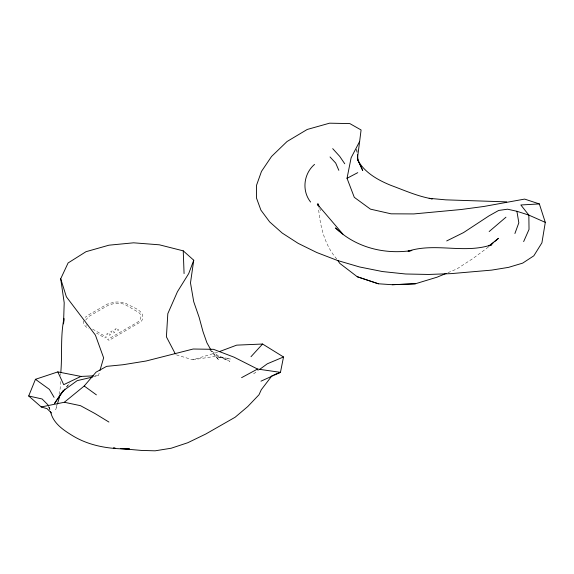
<?xml version="1.0" encoding="UTF-8"?>
<svg xmlns="http://www.w3.org/2000/svg" width="574" height="574" viewBox="0 0 574 574"><rect width="100%" height="100%" fill="white"/><g stroke="black" fill="none" stroke-linecap="round" stroke-linejoin="round"><path stroke-width="0.43" stroke-dasharray="2.87 2.15" d="M60.385 381.552L60.184 388.598L59.072 394.36M60.564 375.382L60.693 373.674M83.388 320.78C82.792 324.367 85.856 327.144 88.769 328.608M56.962 404.419L55.771 409.578L57.271 404.498M93.325 376.874L98.434 375.676L99.675 371.435M85.691 320.12L88.532 316.669L108.723 305.009L114.664 303.395L121.466 303.581A12.929 7.462 0 0 1 125.039 304.543L138.671 312.407A12.994 7.498 0 0 1 140.365 314.48C142.072 317.573 139.791 321.117 136.971 322.574L107.596 339.478L109.082 340.339L140.494 321.964A15.398 8.89 0 0 0 142.395 319.546C145.559 310.247 131.59 307.226 126.194 303.524A14.924 8.617 0 0 0 122.068 302.405L119.026 302.067A16.926 9.772 0 0 0 114.248 302.189L107.395 304.069L87.987 315.212L85.139 317.393M66.613 387.012L69.913 382.923M66.519 386.89L69.899 382.908M488.374 247.042L473.105 258.393L456.811 268.998L447.756 272.75M253.6 373.853L258.422 370.287M217.546 352.3L192.799 359.812L175.737 354.675M192.799 359.812L213.844 356.54L230.332 359.015L216.054 355.808L229.923 361.311L218.658 356.059L211.706 351.037M94.932 375.826L98.434 375.676M92.579 329.089L106.427 337.082L104.934 337.942L96.489 333.063M209.618 349.537L219.01 360.25L211.447 350.879M86.487 324.762L87.061 325.451M336.787 259.053C324.418 244.833 320.055 226.041 318.491 207.709M319.589 208.52L320.723 210.694M48.718 406.543L50.426 410.561M48.934 407.117L50.433 410.754M48.654 406.564L49.895 409.814M356.813 149.484L357.229 153.007M356.727 149.427L356.963 152.842M108.063 333.286L106.577 334.147L109.046 335.575L110.531 334.714L108.063 333.286M112.174 330.911L110.682 331.772L113.157 333.2L114.642 332.339L112.174 330.911M116.278 328.543L114.793 329.397L117.261 330.825L118.753 329.971L116.278 328.543"/><path stroke-width="0.86" d="M60.765 372.813C62.415 354.66 60.263 336.35 64.001 318.333M64.008 319.689L63.527 323.887L64.202 302.785L60.708 278.785L68.091 262.964L85.992 251.699L108.931 245.191L133.591 242.816L159.378 244.811L183.242 250.852L193.747 260.23L190.482 282.889L193.725 301.723L199.142 317.379L203.009 331.657L206.913 342.786L211.031 350.14M359.64 141.434L361.082 129.968L349.846 123.597L329.569 123.18L307.226 129.459L287.05 141.513L271.545 156.472L261.486 171.396L256.571 185.172L256.463 197.973L260.926 210.163L269.658 221.901L282.229 233.066L298.143 243.347L316.819 252.538L337.534 260.496L359.589 266.967L382.435 271.552L405.617 273.992L428.685 274.458L451.121 273.626L491.638 270.117L508.578 267.355L522.699 263.114L533.827 255.817L541.913 242.816L545.3 222.375L539.345 203.928L524.636 199.092L483.975 206.453L461.03 209.524L413.789 213.93L391.073 213.822L370.438 209.137L354.287 197.327L347.026 178.299L351.13 157.75L359.64 141.434L357.38 158.819L362.689 170.428L357.38 158.819M219.211 351.675L236.696 345.139L262.583 344.027L283.52 356.978L280.456 372.361L260.969 381.172M99.919 370.589L103.636 357.853L95.413 335.123L66.383 296.823L60.708 278.785M57.522 403.651L60.012 395.185L63.14 390.872L77.153 380.655L92.479 377.075M514.907 233.525L518.831 222.812L516.916 211.275L507.545 209.194L498.684 210.443L488.962 215.889L463.519 232.606L446.694 240.937M193.747 260.23L188.724 273.568L177.452 291.707L167.816 313.655L166.41 336.866L175.335 353.9M51.459 412.964L47.039 408.666L41.249 406.959L28.7 395.981L35.452 379.306L57.838 371.895L80.941 376.415L93.189 375.898M523.653 241.597L529.027 229.413L528.848 215.099L520.84 204.975L539.345 203.928M63.14 390.872L54.53 403.508L60.012 395.185L64.962 389.05M272.191 375.461L261.278 389.753L259.003 394.761L247.76 406.55L235.125 417.241L205.793 434.009L187.798 442.726L171.217 448.222L155.088 450.82L141.376 450.418L120.411 448.603M314.545 164.401C303.668 173.721 301.601 190.719 310.606 202.041M41.249 406.959L64.338 402.266L84.206 386.008L96.095 372.124L106.606 366.363L123.037 364.734L146.069 361.01L193.158 349.021L213.535 349.322L234.07 357.186L257.532 369.046L280.456 372.361L273.841 374.844M250.996 356.698L262.583 344.027M505.952 217.202L489.163 231.559M491.753 244.129L493.109 242.96M494.458 241.79L498.512 238.296L488.675 246.095L491.861 244.689C464.696 254.203 435.436 242.321 408.049 251.182M259.8 369.276L267.341 363.787L283.52 356.978M241.589 377.663L257.532 369.046M347.026 178.299L357.767 172.645M80.941 376.415L63.707 384.673L57.838 371.895M446.113 273.439L437.051 277.192L415.354 283.778L392.279 284.718L378.359 283.778L357.222 276.725L339.801 263.387L337.792 260.496M408.623 251.132L411.874 250.515C384.558 254.741 355.586 247.487 335.525 227.935L339.499 231.372M392.279 284.718L415.354 283.778M506.655 201.869L445.819 199.852L429.165 198.324L432.294 198.948M115.065 448.151L113.365 448.064L115.13 448.201M123.582 448.588L129.537 448.897C110.065 449.263 89.896 446.127 72.998 435.946C63.391 430.105 52.93 423.239 50.519 411.436M64.338 402.266L80.475 405.675L94.947 413.524L108.917 422.048M431.942 198.812C417.642 196.373 404.354 190.31 390.822 185.337C378.151 180.171 365.322 173.047 358.154 160.928L357.437 154.765M28.7 395.981L42.103 398.973L48.029 404.935M516.916 211.275L528.848 215.099L545.3 222.375M357.222 276.725L378.359 283.778M35.452 379.306L49.414 389.394L54.092 397.38M84.206 386.008L96.403 394.862M330.036 156.953L335.697 163.066L338.818 170.32M332.705 148.644L339.7 156.35L344.744 163.769M342.922 234.163L317.314 204.172L318.075 205.621M317.896 203.505L319.151 206.697M183.242 250.852L184.075 273.568"/></g></svg>
